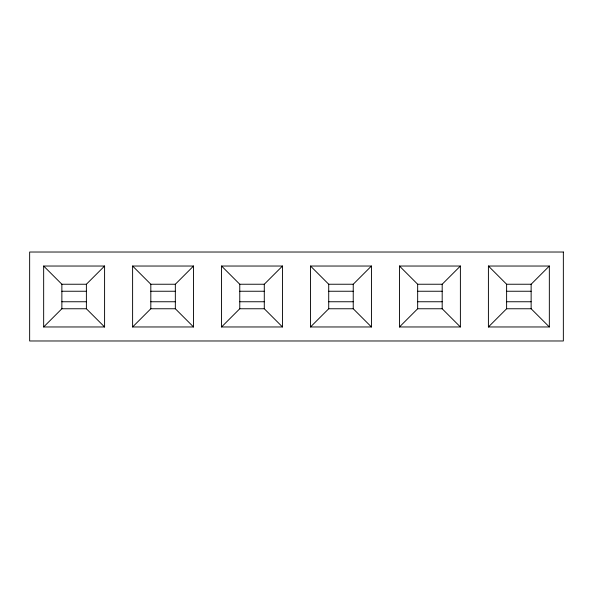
<?xml version="1.0" encoding="UTF-8"?>
<svg xmlns="http://www.w3.org/2000/svg" width="593" height="593" viewBox="0 0 593 593"><rect width="100%" height="100%" fill="white"/><g stroke="black" fill="none" stroke-linecap="round" stroke-linejoin="round"><path stroke-width="0.89" d="M43.66 326.965L61.865 308.76L61.865 284.24L43.66 266.035L104.59 266.035L104.59 326.965L43.66 326.965L43.66 266.035M61.865 284.24L86.385 284.24L104.59 266.035M132.61 326.965L150.815 308.76L175.335 308.76L193.54 326.965L132.61 326.965L132.61 266.035L193.54 266.035L193.54 326.965M175.335 308.76L175.335 284.24L193.54 266.035M221.56 326.965L239.765 308.76L264.285 308.76L282.49 326.965L221.56 326.965L221.56 266.035L282.49 266.035L282.49 326.965M264.285 308.76L264.285 284.24L282.49 266.035M310.51 326.965L328.715 308.76L328.715 284.24L310.51 266.035L371.44 266.035L371.44 326.965L310.51 326.965L310.51 266.035M328.715 284.24L353.235 284.24L371.44 266.035M399.46 326.965L417.665 308.76L442.185 308.76L460.39 326.965L399.46 326.965L399.46 266.035L460.39 266.035L460.39 326.965M399.46 266.035L417.665 284.24L442.185 284.24L460.39 266.035M488.41 326.965L506.615 308.76L531.135 308.76L549.34 326.965L488.41 326.965L488.41 266.035L549.34 266.035L549.34 326.965M531.135 308.76L531.135 284.24L549.34 266.035M132.61 266.035L150.815 284.24L175.335 284.24M221.56 266.035L239.765 284.24L264.285 284.24M488.41 266.035L506.615 284.24L531.135 284.24M61.865 291.245L86.385 291.245M150.815 291.245L175.335 291.245M239.765 291.245L264.285 291.245M328.715 291.245L353.235 291.245M417.665 291.245L442.185 291.245M506.615 291.245L531.135 291.245M61.865 301.755L86.385 301.755M150.815 301.755L175.335 301.755M239.765 301.755L264.285 301.755M328.715 301.755L353.235 301.755M417.665 301.755L442.185 301.755M506.615 301.755L531.135 301.755M61.865 308.76L86.385 308.76L104.59 326.965M328.715 308.76L353.235 308.76L371.44 326.965M506.615 284.24L506.615 308.76M442.185 284.24L442.185 308.76M417.665 284.24L417.665 308.76M353.235 284.24L353.235 308.76M239.765 284.24L239.765 308.76M150.815 284.24L150.815 308.76M86.385 284.24L86.385 308.76M563.35 252.025L29.65 252.025L29.65 340.975L563.35 340.975L563.35 252.025"/></g></svg>
